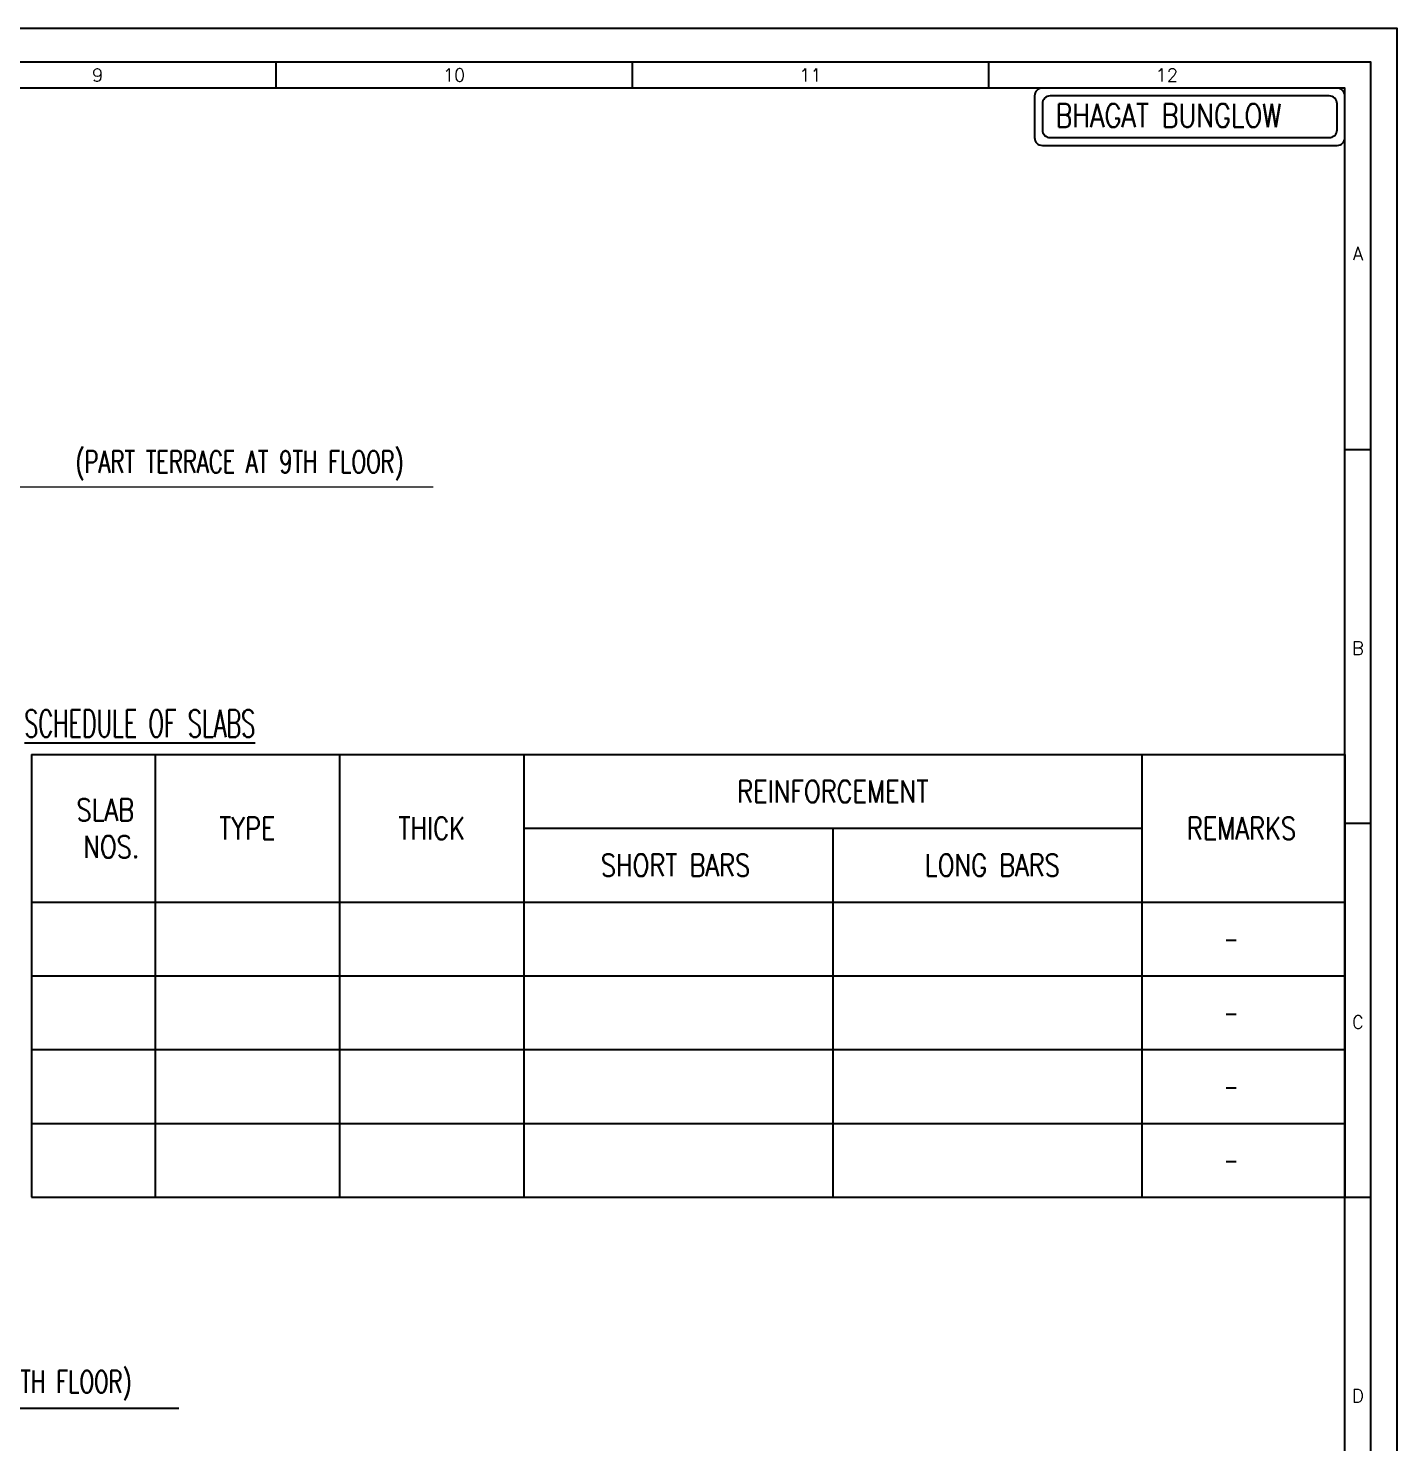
# Model space of a CAD drawing. Header units: millimetres. Extents: x 2659630 to 6742168, y -2425387 to -732288.
# Drawn here: x 3454359 to 3472916, y -767032 to -747855 of the extents above; entities that cross this region are included whole.
import ezdxf
from ezdxf.enums import TextEntityAlignment as Align

# ---------------------------------------------------------------- set-up
doc = ezdxf.new("R2010")
doc.units = ezdxf.units.MM
for name, color, linetype in [('FRAME TABLE', 5, 'Continuous'), ('PNA', 8, 'Continuous'), ('S-BEAM NO', 3, 'Continuous'), ('S-COLUMN SIZES', 2, 'Continuous'), ('S-TITIL', 6, 'Continuous'), ('TEXT MIDIUM', 2, 'Continuous'), ('TEXT SCHEDULE SLAB', 4, 'Continuous'), ('TITLE', 6, 'Continuous')]:
    doc.layers.add(name, color=color, linetype=linetype)
doc.layers.add('Line 08', color=1, linetype='Continuous', lineweight=15)
doc.styles.add('ROMANS', font='r.shx', dxfattribs={"width": 0.7})
doc.dimstyles.new('dim100', dxfattribs={"dimtxt": 250, "dimasz": 250, "dimexe": 200, "dimexo": 200, "dimgap": 100, "dimtad": 1, "dimdec": 0, "dimrnd": 1, "dimzin": 0, "dimdsep": 46, "dimtxsty": 'ROMANS', "dimcen": 0, "dimclrd": 5, "dimclre": 5, "dimclrt": 4, "dimadec": 0, "dimazin": 0, "dimtfac": 1, "dimtdec": 0, "dimtix": 1, "dimtofl": 0, "dimtmove": 2, "dimatfit": 3, "dimfxl": 1, "dimtolj": 1, "dimtzin": 0, "dimlwd": -1, "dimlwe": -1, "dimarcsym": 0})

# ---------------------------------------------------------------- blocks, each defined once
blk = doc.blocks.new('A2_SHEET')
blk.add_lwpolyline([(4, 41895), (59404, 41895), (59404, -105), (4, -105)], close=True)
at = {"layer": 'PNA'}
for p, q in [((44203, 41438), (44203, 41085)), ((49036, 41438), (49036, 41085)), ((53869, 41438), (53869, 41085)), ((58702, 36185), (59055, 36185)), ((58702, 31117), (59055, 31117)), ((58702, 26048), (59055, 26048))]:
    blk.add_line(p, q, dxfattribs=at)
at = {"layer": 'PNA', "color": 1}
for points in [[(706, 353), (59055, 353), (59055, 41438), (706, 41438)], [(1413, 706), (58702, 706), (58702, 41085), (1413, 41085)]]:
    blk.add_lwpolyline(points, close=True, dxfattribs=at)
at = {"layer": 'PNA', "style": 'ROMANS'}
for s, height, p in [('9', 177, (41787, 41261)), ('10', 176.6, (46620, 41261)), ('11', 176.6, (51453, 41261)), ('12', 176.6, (56286, 41261)), ('A', 177, (58878, 38842)), ('B', 177, (58878, 33491)), ('C', 177, (58878, 28422)), ('D', 177, (58878, 23354))]:
    blk.add_text(s, height=height, dxfattribs=at).set_placement(p, align=Align.MIDDLE)

msp = doc.modelspace()

# ---------------------------------------------------------------- linework, layer by layer
at = {"layer": 'FRAME TABLE', "color": 7}
for p, q in [((3454402.308, -757701.867, 19.417), (3454402.308, -763701.867, 19.417)), ((3454402.308, -757701.867, 19.417), (3472214.078, -757701.867, 19.417)), ((3456079.319, -757701.867, 19.417), (3456079.319, -763701.867, 19.417)), ((3458579.319, -757701.867, 19.417), (3458579.319, -763701.867, 19.417)), ((3461079.319, -757701.867, 19.417), (3461079.319, -763701.867, 19.417)), ((3469460.566, -757701.867, 19.417), (3469460.566, -763701.867, 19.417)), ((3472214.078, -757701.867, 19.417), (3472214.078, -763701.867, 19.417)), ((3465269.942, -758701.867, 19.417), (3465269.942, -763701.867, 19.417)), ((3454402.308, -759701.867, 19.417), (3472214.078, -759701.867, 19.417)), ((3454402.308, -763701.867, 19.417), (3472214.078, -763701.867, 19.417))]:
    msp.add_line(p, q, dxfattribs=at)
at = {"layer": 'FRAME TABLE'}
for p, q in [((3461079.319, -758701.867, 19.417), (3469460.566, -758701.867, 19.417)), ((3454402.308, -760701.867, 19.417), (3472214.078, -760701.867, 19.417)), ((3454402.308, -761701.867, 19.417), (3472214.078, -761701.867, 19.417)), ((3454402.308, -761701.867, 19.417), (3472214.078, -761701.867, 19.417)), ((3454402.308, -762701.867, 19.417), (3472214.078, -762701.867, 19.417)), ((3454402.308, -762701.867, 19.417), (3472214.078, -762701.867, 19.417))]:
    msp.add_line(p, q, dxfattribs=at)
at = {"layer": 'TITLE', "color": 2, "elevation": 19.417}
for points in [[(3472108.017, -748665.692), (3468111.04, -748665.692, 0.414213562), (3468004.98, -748771.752), (3468004.98, -749337.409, 0.414213562), (3468111.04, -749443.469), (3472108.017, -749443.469, 0.414213562), (3472214.078, -749337.409), (3472214.078, -748771.752, 0.414213562)], [(3472001.956, -748771.752), (3468217.101, -748771.752, 0.414213562), (3468111.04, -748877.813), (3468111.04, -749231.348, 0.414213562), (3468217.101, -749337.409), (3472001.956, -749337.409, 0.414213562), (3472108.017, -749231.348), (3472108.017, -748877.813, 0.414213562)]]:
    msp.add_lwpolyline(points, format="xyb", close=True, dxfattribs=at)

# ---------------------------------------------------------------- block references
msp.add_blockref('A2_SHEET', (3413512.521, -789750.241, 19.417))

# ---------------------------------------------------------------- texts
at = {"layer": 'S-COLUMN SIZES', "style": 'ROMANS', "width": 0.7}
for s, p in [('(PART TERRACE AT 9TH FLOOR)', (3457225.043, -753754.445, 19.417)), ('(REFUGE AREA AT 8TH FLOOR)', (3453603.595, -766225.964, 19.417))]:
    msp.add_text(s, height=300, dxfattribs=at).set_placement(p, align=Align.MIDDLE)
at = {"layer": 'S-TITIL', "style": 'ROMANS', "width": 0.8}
msp.add_text('BHAGAT BUNGLOW', height=318.18182, dxfattribs=at).set_placement((3468289.22, -749037.957, 19.417), align=Align.MIDDLE_LEFT)
at = {"layer": 'S-TITIL', "style": 'ROMANS', "width": 0.6}
msp.add_text('%%uSCHEDULE OF SLABS', height=370.06579, dxfattribs=at).set_placement((3454305.426, -757466.559, 19.417))
at = {"layer": 'TEXT MIDIUM', "style": 'ROMANS', "width": 0.8}
for s, p in [('REINFORCEMENT', (3465269.942, -758201.867, 19.417)), ('SLAB ', (3455485.707, -758451.867, 19.417)), ('TYPE', (3457329.319, -758701.867, 19.417)), ('THICK', (3459829.319, -758701.867, 19.417)), ('REMARKS', (3470811.734, -758701.867, 19.417)), ('NOS.', (3455485.707, -758951.867, 19.417)), ('SHORT BARS', (3463136.206, -759201.867, 19.417)), ('LONG BARS', (3467432.904, -759201.867, 19.417))]:
    msp.add_text(s, height=300, dxfattribs=at).set_placement(p, align=Align.MIDDLE)
at = {"layer": 'TEXT SCHEDULE SLAB', "char_height": 250, "width": 171.42857, "attachment_point": 2, "style": 'ROMANS'}
for insert in [(3470671.976, -760076.867, 19.417), (3470671.976, -760076.867, 19.417), (3470671.976, -761076.867, 19.417), (3470671.976, -761076.867, 19.417), (3470671.976, -762076.867, 19.417), (3470671.976, -763076.867, 19.417)]:
    msp.add_mtext('-', dxfattribs=dict(at, insert=insert))

# ---------------------------------------------------------------- leaders
at = {"layer": 'Line 08'}
msp.add_leader([(3452951.603, -754070.146, 19.417), (3459847.441, -754070.146, 19.417)], dimstyle='dim100', override={"dimgap": 100, "dimtad": 0}, dxfattribs=at)
at = {"layer": 'S-BEAM NO'}
msp.add_leader([(3450529.241, -763784.874, 19.417), (3450529.241, -766564.048, 19.417), (3456399.445, -766564.048, 19.417)], dimstyle='dim100', override={"dimgap": 100, "dimtad": 0}, dxfattribs=at)

doc.saveas('drawing.dxf')
